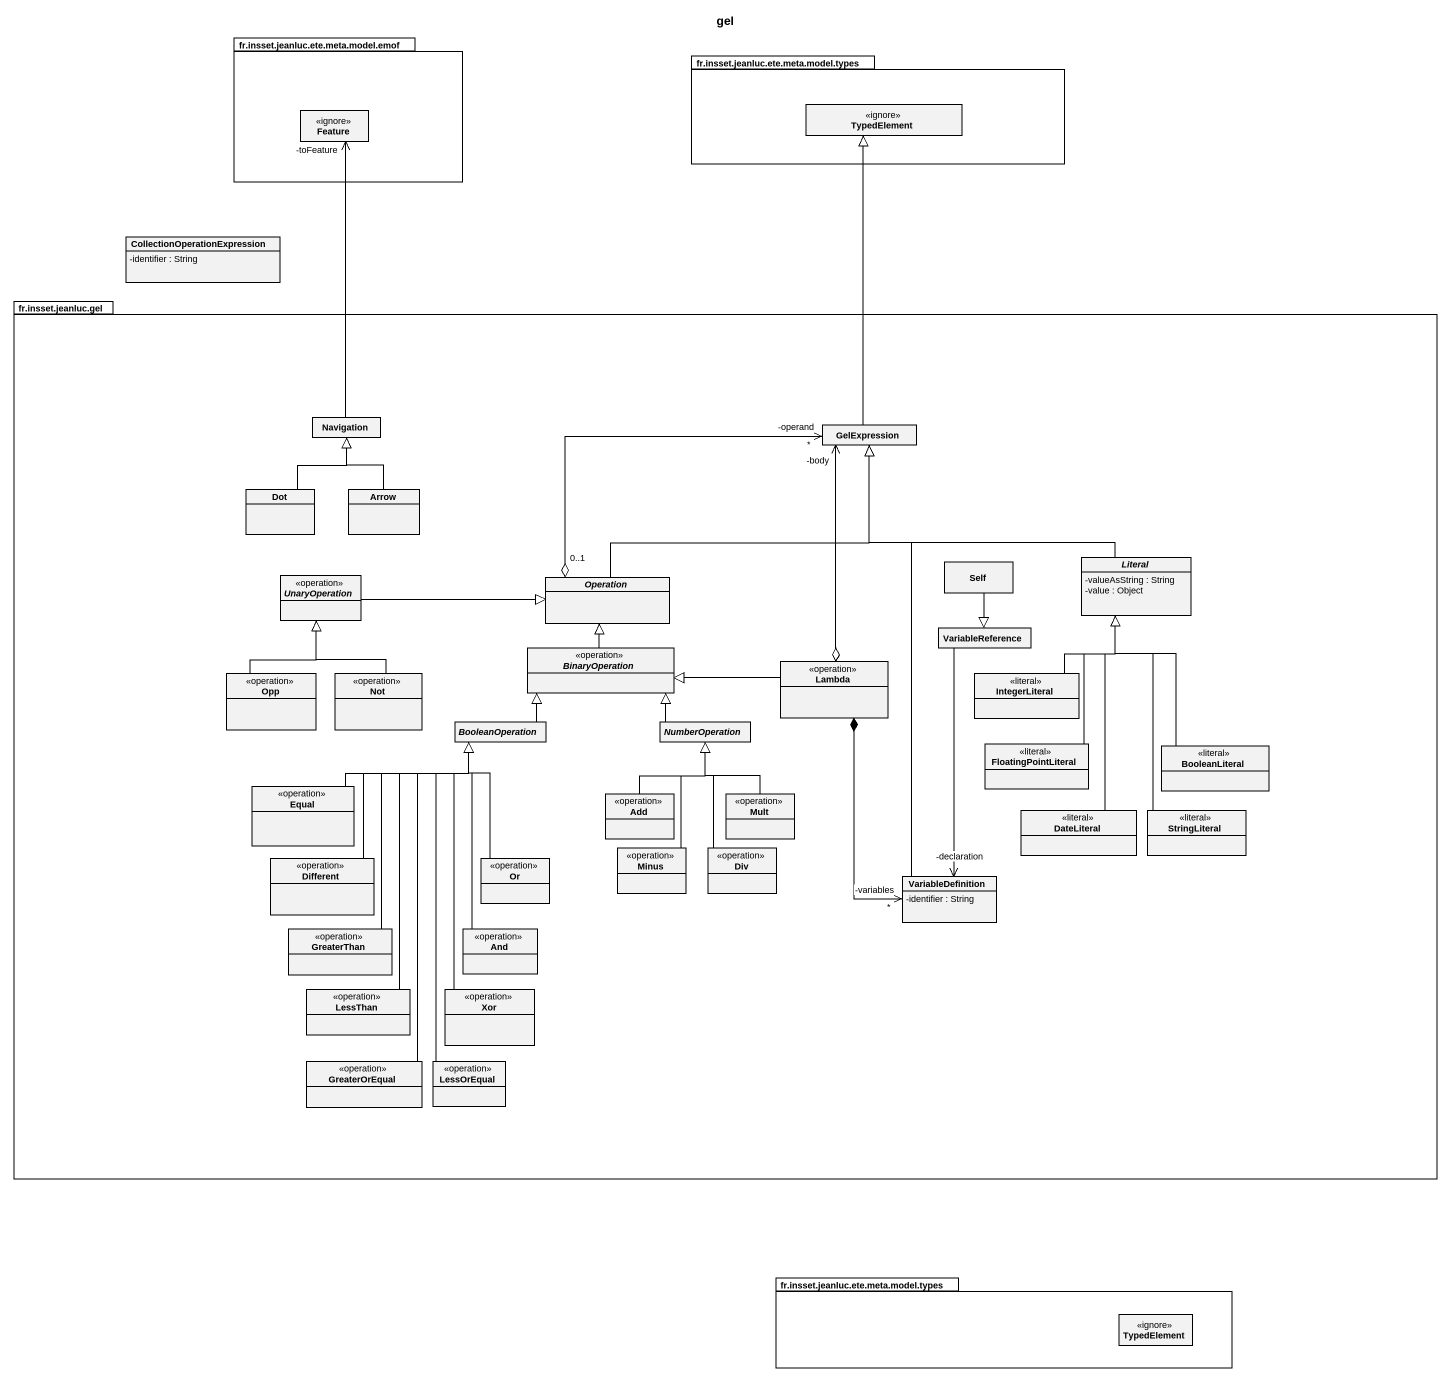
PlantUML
@startuml
title gel
hide circle
hide empty members
skinparam classAttributeIconSize 0
package "fr.insset.jeanluc.ete.meta.model.emof" as fr_insset_jeanluc_ete_meta {
  class Feature <<ignore>>
}
package "fr.insset.jeanluc.ete.meta.model.types" as fr_insset_jeanluc_ete_meta_2 {
  class TypedElement <<ignore>>
}
class "CollectionOperationExpression" as CollectionOperationExpressio {
  -identifier : String
}
package "fr.insset.jeanluc.gel" as fr_insset_jeanluc_gel {
  class Navigation
  class GelExpression
  class Dot
  class Arrow
  abstract class UnaryOperation <<operation>>
  abstract class Operation
  class Self
  abstract class Literal {
    -valueAsString : String
    -value : Object
  }
  class VariableReference
  abstract class BinaryOperation <<operation>>
  class Lambda <<operation>>
  class Opp <<operation>>
  class Not <<operation>>
  class IntegerLiteral <<literal>>
  abstract class BooleanOperation
  abstract class NumberOperation
  class FloatingPointLiteral <<literal>>
  class BooleanLiteral <<literal>>
  class Equal <<operation>>
  class Add <<operation>>
  class Mult <<operation>>
  class DateLiteral <<literal>>
  class StringLiteral <<literal>>
  class Different <<operation>>
  class Or <<operation>>
  class Minus <<operation>>
  class Div <<operation>>
  class VariableDefinition {
    -identifier : String
  }
  class GreaterThan <<operation>>
  class And <<operation>>
  class LessThan <<operation>>
  class Xor <<operation>>
  class GreaterOrEqual <<operation>>
  class LessOrEqual <<operation>>
}
package "fr.insset.jeanluc.ete.meta.model.types" as fr_insset_jeanluc_ete_meta_3 {
  class "TypedElement" as TypedElement_2 <<ignore>>
}
Navigation -up-> "-toFeature" Feature
GelExpression -up-|> TypedElement
Dot -up-|> Navigation
Arrow -up-|> Navigation
UnaryOperation -right-|> Operation
Operation "0..1" o-up-> "-operand\n*" GelExpression
Operation -up-|> GelExpression
Self --|> VariableReference
Literal -left-|> GelExpression
VariableReference --> "-declaration" VariableDefinition
BinaryOperation -up-|> Operation
Lambda o-up-> "-body" GelExpression
Lambda -left-|> BinaryOperation
Lambda *--> "-variables\n*" VariableDefinition
Opp -up-|> UnaryOperation
Not -up-|> UnaryOperation
IntegerLiteral -up-|> Literal
BooleanOperation -up-|> BinaryOperation
NumberOperation -left-|> BinaryOperation
FloatingPointLiteral -up-|> Literal
BooleanLiteral -up-|> Literal
Equal -right-|> BooleanOperation
Add -up-|> NumberOperation
Mult -up-|> NumberOperation
DateLiteral -up-|> Literal
StringLiteral -up-|> Literal
Different -up-|> BooleanOperation
Or -up-|> BooleanOperation
Minus -up-|> NumberOperation
Div -up-|> NumberOperation
VariableDefinition -up-|> GelExpression
GreaterThan -up-|> BooleanOperation
And -up-|> BooleanOperation
LessThan -up-|> BooleanOperation
Xor -up-|> BooleanOperation
GreaterOrEqual -up-|> BooleanOperation
LessOrEqual -up-|> BooleanOperation
@enduml
